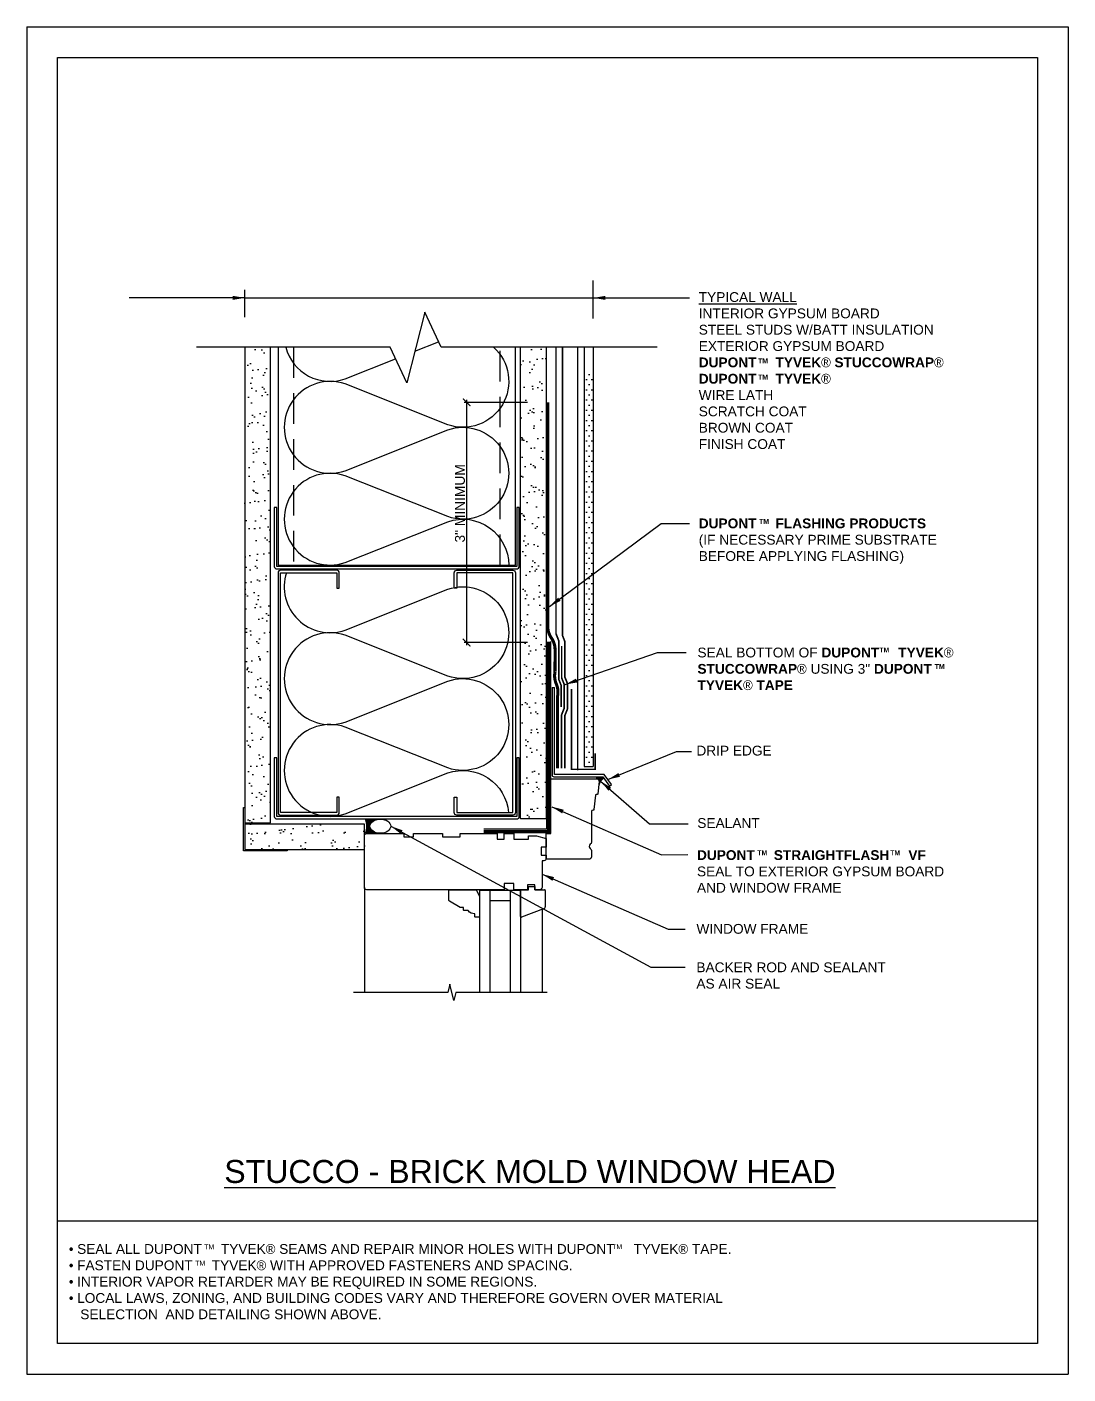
# Model space of a CAD drawing. Extents: x -129 to 26, y 0 to 100.
# Drawn here: x 0 to 25.5, y 0 to 33 of the extents above; entities that cross this region are included whole.
import ezdxf

# ---------------------------------------------------------------- set-up
doc = ezdxf.new("R2010")
doc.units = 0
doc.header["$LTSCALE"] = 1.5
doc.header["$MEASUREMENT"] = 0
doc.linetypes.add('CENTER', pattern=[2, 1.25, -0.25, 0.25, -0.25])
doc.linetypes.add('DASHED', pattern=[0.75, 0.5, -0.25])
doc.layers.get('0').update_dxf_attribs({"linetype": 'CONTINUOUS'})
doc.layers.get('DEFPOINTS').update_dxf_attribs({"linetype": 'CONTINUOUS'})
for name, color, linetype in [('A-ANNO-TXT0', 252, 'CONTINUOUS'), ('A-GYP_BOARD', 252, 'CONTINUOUS'), ('A-METAL_STUD', 252, 'CONTINUOUS'), ('A-SEALANT', 252, 'CONTINUOUS'), ('CLADDING', 252, 'CONTINUOUS'), ('DUPONT_FLASHING', 251, 'CENTER'), ('FLASHING', 124, 'CONTINUOUS'), ('HATCH', 252, 'CONTINUOUS'), ('INSULATION', 40, 'CONTINUOUS'), ('ROOFING', 7, 'CONTINUOUS'), ('STRUCTURE', 252, 'CONTINUOUS'), ('TEXT', 7, 'CONTINUOUS'), ('TYVEK', 160, 'DASHED'), ('TYVEK_TAPE', 130, 'CONTINUOUS'), ('VF', 7, 'CONTINUOUS'), ('W', 7, 'CONTINUOUS')]:
    doc.layers.add(name, color=color, linetype=linetype)
doc.styles.add('DETAILS', font='sanss___.ttf', dxfattribs={"height": 1})
doc.linetypes.add('ZIGZAG', pattern='A,0.0001,-0.2,[131,ltypeshp.shx,S=0.2,R=0,X=-0.2,Y=0],-0.4,[131,ltypeshp.shx,S=0.2,R=180,X=0.2,Y=0],-0.2', length=0.8001)
doc.dimstyles.new('TYVEKDETAILS', dxfattribs={"dimscale": 6, "dimtxt": 1.5, "dimasz": 0.1, "dimexe": 0.75, "dimexo": 0.75, "dimgap": 0.75, "dimtad": 0, "dimtih": 1, "dimtoh": 1, "dimdec": 4, "dimzin": 0, "dimtxsty": 'DETAILS', "dimcen": 0.0625, "dimazin": 3, "dimtfac": 1, "dimtdec": 4, "dimtofl": 0, "dimtmove": 0, "dimatfit": 3, "dimtolj": 1, "dimtzin": 0})
pattern_1 = [(37.5, (41.01207, 1.725), (-0.0157483, 0.481706), [0, -0.38, 0, -0.425, 0, -0.40625]), (7.5, (41.0121, 1.725), (0.442444, 0.705537), [0, -0.205, 0, -0.3425, 0, -0.13125]), (327.5, (40.70457, 1.725), (0.7785355, 0.0014148), [0, -0.125, 0, -0.45, 0, -0.5875]), (317.5, (40.7046, 1.725), (0.751532, 0.219419), [0, -0.0625, 0, -0.295, 0, -0.3375])]

# ---------------------------------------------------------------- blocks, each defined once
blk = doc.blocks.new('_ARCHTICK')
at = {"color": 0, "linetype": 'BYBLOCK', "const_width": 0.15}
blk.add_lwpolyline([(-0.5, -0.5), (0.5, 0.5)], dxfattribs=at)

msp = doc.modelspace()

# ---------------------------------------------------------------- hatches: boundary and pattern name
at = {"layer": 'A-ANNO-TXT0', "linetype": 'CONTINUOUS'}
h = msp.add_hatch(dxfattribs=at)
h.set_pattern_fill('DOTS', color=256, scale=2, style=0)
h.set_pattern_definition([(0, (42.08244, 2.61204), (0.0625, 0.125), [0, -0.125])])
h.paths.add_polyline_path([(13.871, 24.556), (13.65, 24.556), (13.65, 14.884), (13.871, 14.884)])
at = {"layer": 'DUPONT_FLASHING', "linetype": 'CONTINUOUS'}
h = msp.add_hatch(dxfattribs=at)
h.set_pattern_fill('AR-SAND', color=256, scale=0.25, style=0)
h.set_pattern_definition(pattern_1)
h.paths.add_polyline_path([(8.266, 13.183), (8.266, 13.474), (5.339, 13.474), (5.339, 12.849), (6.37, 12.849), (8.266, 12.849)])
h = msp.add_hatch(dxfattribs=at)
h.set_pattern_fill('AR-SAND', color=256, scale=0.25, style=0)
h.set_pattern_definition(pattern_1)
h.paths.add_polyline_path([(8.266, 13.183), (8.266, 13.474), (5.339, 13.474), (5.339, 12.849), (6.37, 12.849), (8.266, 12.849)])
at = {"layer": 'HATCH'}
h = msp.add_hatch(dxfattribs=at)
h.set_pattern_fill('AR-SAND,_O', color=256, scale=0.25)
h.set_pattern_definition([(37.5, (2.96406, 1.5986), (-0.0157483, 0.481706), [0, -0.38, 0, -0.425, 0, -0.40625]), (7.5, (2.96406, 1.5986), (0.442444, 0.705537), [0, -0.205, 0, -0.3425, 0, -0.13125]), (327.5, (2.65656, 1.5986), (0.7785355, 0.001415), [0, -0.125, 0, -0.45, 0, -0.5875]), (317.5, (2.65656, 1.5986), (0.751532, 0.219419), [0, -0.0625, 0, -0.295, 0, -0.3375])])
h.paths.add_polyline_path([(5.964, 25.153), (5.339, 25.153), (5.339, 13.505), (5.964, 13.505)])
h.paths.add_polyline_path([(12.089, 13.599), (12.714, 13.599), (12.714, 25.153), (12.089, 25.153)])
h = msp.add_hatch(color=7, dxfattribs=at)
h.dxf.hatch_style = 1
edge = h.paths.add_edge_path()
edge.add_line((8.271, 13.594), (8.61, 13.594))
edge.add_ellipse((8.61, 13.421), major_axis=(-0.201, 0), ratio=0.862659, start_angle=-90, end_angle=90)
edge.add_line((8.61, 13.248), (8.273, 13.248))
edge.add_arc((7.83, 13.418), 0.475, 338.9882, 381.6991)
at = {"layer": 'HATCH', "linetype": 'CONTINUOUS'}
h = msp.add_hatch(dxfattribs=at)
h.set_pattern_fill('AR-SAND', color=256, scale=0.25, style=0)
h.set_pattern_definition(pattern_1)
h.paths.add_polyline_path([(8.266, 13.183), (8.266, 13.474), (5.339, 13.474), (5.339, 12.849), (6.37, 12.849), (8.266, 12.849)])
at = {"layer": 'TEXT', "linetype": 'CONTINUOUS'}
msp.add_hatch(color=7, dxfattribs=at).paths.add_polyline_path([(14.128, 14.596), (14.106, 14.626), (13.955, 14.626), (13.955, 14.58, -0.442617), (14.014, 14.515), (14.005, 14.428, -0.188717)])

# ---------------------------------------------------------------- linework, layer by layer
at = {"layer": 'A-ANNO-TXT0', "linetype": 'CONTINUOUS'}
for p, q in [((12.862, 16.822), (12.924, 16.822)), ((8.266, 11.923, 0), (8.266, 9.347, 0)), ((12.282, 11.864, 0), (12.282, 11.942, 0)), ((12.282, 11.942, 0), (12.439, 11.942, 0)), ((12.439, 11.942, 0), (12.439, 11.864, 0)), ((11.085, 11.843, 0), (11.085, 9.347, 0)), ((12.085, 11.843, 0), (11.085, 11.843, 0)), ((11.335, 11.843, 0), (11.335, 9.347, 0)), ((11.835, 11.593, 0), (11.335, 11.593, 0)), ((11.835, 11.843, 0), (11.835, 9.347, 0)), ((12.085, 11.213, 0), (12.085, 11.864, 0)), ((12.085, 11.864, 0), (12.282, 11.864, 0)), ((12.085, 11.843, 0), (12.085, 9.347, 0)), ((12.439, 11.864, 0), (12.675, 11.864, 0)), ((12.695, 11.844, 0), (12.695, 11.448, 0)), ((12.656, 11.393, 0), (12.111, 11.194, 0)), ((12.616, 11.378, 0), (12.616, 9.347, 0))]:
    msp.add_line(p, q, dxfattribs=at)
at = {"layer": 'A-ANNO-TXT0', "linetype": 'CONTINUOUS', "elevation": 0}
for points in [[(13.955, 14.58, -0.442617), (14.014, 14.515), (13.985, 14.215, -0.36397), (13.967, 14.197), (13.94, 14.195, 0.36397), (13.922, 14.178), (13.888, 13.829, -0.36397), (13.87, 13.811), (13.845, 13.809, 0.391392), (13.827, 13.79), (13.827, 13.029, -0.267949), (13.798, 12.978, 0.57735), (13.798, 12.875, -0.267949), (13.827, 12.824), (13.827, 12.671, -0.414214), (13.768, 12.612), (12.715, 12.612), (12.715, 13.242), (12.833, 13.242), (12.833, 14.58)], [(11.514, 13.104), (11.691, 13.104), (11.691, 13.242), (11.927, 13.242), (11.927, 13.104), (12.282, 13.104), (12.282, 13.183), (12.478, 13.183), (12.715, 13.123), (12.715, 12.907), (12.597, 12.907), (12.597, 12.71), (12.715, 12.71), (12.715, 12.631, -0.39391), (12.66, 12.572), (12.616, 12.572), (12.616, 11.923, -0.414214), (12.557, 11.864), (12.439, 11.864), (12.439, 11.982), (12.262, 11.982), (12.262, 11.864), (11.927, 11.864), (11.927, 12.021), (11.691, 12.021), (11.691, 11.864), (8.325, 11.864, -0.414214), (8.266, 11.923), (8.266, 13.183, -0.414214), (8.325, 13.242), (9.23, 13.242), (9.23, 13.163), (9.467, 13.163), (9.467, 13.242), (10.175, 13.242), (10.175, 13.163), (10.608, 13.163), (10.608, 13.242), (11.514, 13.242)], [(10.986, 11.194, -0.414214), (10.967, 11.214), (10.967, 11.273, -0.236068), (10.809, 11.352), (10.711, 11.352, -0.414214), (10.691, 11.371), (10.691, 11.431), (10.612, 11.431), (10.347, 11.584, -0.267949), (10.337, 11.601), (10.337, 11.844, -0.414214), (10.356, 11.864), (11.006, 11.864), (11.085, 11.706), (11.085, 11.214, -0.414214), (11.065, 11.194)]]:
    msp.add_lwpolyline(points, format="xyb", close=True, dxfattribs=at)
msp.add_lwpolyline([(12.739, 9.347), (10.506, 9.347), (10.456, 9.147), (10.356, 9.547), (10.306, 9.347), (7.995, 9.347)], dxfattribs=at)
at = {"layer": 'A-ANNO-TXT0', "linetype": 'CONTINUOUS'}
for centre, radius, start, end in [((12.675, 11.844, 0), 0.0197, 0, 90), ((12.636, 11.448, 0), 0.0591, 290, 0), ((12.104, 11.213, 0), 0.0197, 180, 290)]:
    msp.add_arc(centre, radius, start, end, dxfattribs=at)
at = {"layer": 'A-GYP_BOARD'}
for points in [[(5.339, 25.153), (5.339, 13.505), (5.964, 13.505), (5.964, 25.153)], [(12.714, 25.153), (12.714, 13.599), (12.089, 13.599), (12.089, 25.153)]]:
    msp.add_lwpolyline(points, dxfattribs=at)
for points in [[(5.339, 13.88), (5.339, 12.849), (6.37, 12.849), (6.37, 12.817), (5.307, 12.817), (5.307, 13.88)], [(5.339, 13.474), (5.339, 12.849), (8.266, 12.849), (8.266, 13.474)]]:
    msp.add_lwpolyline(points, close=True, dxfattribs=at)
at = {"layer": 'A-METAL_STUD'}
for p, q in [((12.903, 14.626), (14.106, 14.626)), ((14.138, 14.688), (12.924, 14.688)), ((14.106, 14.626), (14.269, 14.405)), ((14.321, 14.44), (14.138, 14.688)), ((14.269, 14.405), (14.321, 14.44))]:
    msp.add_line(p, q, dxfattribs=at)
for points in [[(6.151, 25.153), (6.151, 19.817), (11.964, 19.817), (11.964, 25.153)], [(12.924, 14.688), (12.924, 16.822)]]:
    msp.add_lwpolyline(points, dxfattribs=at)
at = {"layer": 'A-METAL_STUD', "linetype": 'DASHED'}
msp.add_lwpolyline([(6.526, 25.153), (6.526, 19.817), (11.589, 19.817), (11.589, 25.153)], dxfattribs=at)
at = {"layer": 'A-METAL_STUD'}
for points in [[(11.995, 21.224), (11.995, 19.786), (6.12, 19.786), (6.12, 21.224), (6.057, 21.224), (6.057, 19.786, 0.414214), (6.12, 19.724), (11.995, 19.724, 0.414214), (12.057, 19.786), (12.057, 21.224)], [(7.589, 19.255), (7.651, 19.255), (7.651, 19.63, 0.414214), (7.589, 19.692), (6.214, 19.692, 0.414214), (6.151, 19.63), (6.151, 13.755, 0.414214), (6.214, 13.692), (7.589, 13.692, 0.414214), (7.651, 13.755), (7.651, 14.13), (7.589, 14.13), (7.589, 13.755), (6.214, 13.755), (6.214, 19.63), (7.589, 19.63)], [(10.526, 19.255), (10.464, 19.255), (10.464, 19.63, -0.414214), (10.526, 19.692), (11.901, 19.692, -0.414214), (11.964, 19.63), (11.964, 13.755, -0.414214), (11.901, 13.692), (10.526, 13.692, -0.414214), (10.464, 13.755), (10.464, 14.13), (10.526, 14.13), (10.526, 13.755), (11.901, 13.755), (11.901, 19.63), (10.526, 19.63)], [(11.995, 15.099), (11.995, 13.661), (6.12, 13.661), (6.12, 15.099), (6.057, 15.099), (6.057, 13.661, 0.414214), (6.12, 13.599), (11.995, 13.599, 0.414214), (12.057, 13.661), (12.057, 15.099)]]:
    msp.add_lwpolyline(points, format="xyb", close=True, dxfattribs=at)
msp.add_lwpolyline([(12.862, 16.822), (12.862, 14.684, 0.315993), (12.903, 14.626, 0.315993)], format="xyb", dxfattribs=at)
at = {"layer": 'A-SEALANT'}
msp.add_arc((14.281, 14.356, 0), 0.285, 122.5056, 165.2535, dxfattribs=at)
at = {"layer": 'CLADDING', "linetype": 'ZIGZAG', "ltscale": 0.2}
msp.add_line((13.486, 25.153, 0), (13.486, 14.791, 0), dxfattribs=at)
at = {"layer": 'CLADDING'}
for p, q in [((13.65, 25.153, 0), (13.65, 14.884, 0)), ((13.871, 25.153, 0), (13.871, 14.884, 0)), ((13.65, 14.884, 0), (13.871, 14.884, 0))]:
    msp.add_line(p, q, dxfattribs=at)
at = {"layer": 'DEFPOINTS'}
for p, q in [((0, 33), (0, 0)), ((0, 33), (25.5, 33)), ((25.5, 33), (25.5, 0)), ((0, 0), (25.5, 0))]:
    msp.add_line(p, q, dxfattribs=at)
at = {"layer": 'DUPONT_FLASHING', "linetype": 'CONTINUOUS', "const_width": 0.075}
for points in [[(12.756, 23.804), (12.756, 18.317, 0.152741), (12.845, 18.032, -0.152741), (12.935, 17.747)], [(12.934, 17.203), (12.934, 17.203, 0.152741), (12.965, 16.906, -0.152741), (12.996, 16.609)]]:
    msp.add_lwpolyline(points, format="xyb", dxfattribs=at)
for points in [[(12.934, 17.203), (12.935, 17.747)], [(12.996, 16.609), (12.995, 14.839)]]:
    msp.add_lwpolyline(points, dxfattribs=at)
at = {"layer": 'FLASHING', "color": 252, "const_width": 0.04, "elevation": 0}
for points in [[(13.915, 14.814), (13.335, 14.814), (13.335, 16.779), (13.335, 16.779)], [(13.915, 15.202), (13.915, 15.202), (13.915, 15.202), (13.915, 14.794)]]:
    msp.add_lwpolyline(points, dxfattribs=at)
at = {"layer": 'INSULATION'}
for points in [[(11.429, 25.153, -0.817604), (10.308, 23.254), (7.794, 24.255, 1.40437), (7.794, 22.129), (10.308, 23.13, -1.40437), (10.308, 21.004), (7.794, 22.005, 1.40437), (7.794, 19.879), (10.308, 20.88, -0.51555), (11.801, 19.817)], [(6.339, 25.153, 0.435847), (7.794, 24.379), (9.03, 24.871)], [(6.355, 19.63, 0.618126), (7.794, 18.223), (10.308, 19.224, -1.40437), (10.308, 17.098), (7.794, 18.099, 1.40437), (7.794, 15.973), (10.308, 16.974, -1.40437), (10.308, 14.848), (7.794, 15.849, 1.40437), (7.794, 13.723), (10.308, 14.724, -0.489426), (11.797, 13.755)]]:
    msp.add_lwpolyline(points, format="xyb", dxfattribs=at)
msp.add_lwpolyline([(9.503, 25.06), (10.079, 25.289)], dxfattribs=at)
at = {"layer": 'ROOFING', "elevation": 0}
for points in [[(12.832, 14.422), (12.832, 17.944)], [(12.727, 15.219), (12.727, 13.345), (11.19, 13.345)]]:
    msp.add_lwpolyline(points, dxfattribs=at)
at = {"layer": 'STRUCTURE'}
msp.add_lwpolyline([(15.438, 25.153), (10.142, 25.153), (9.746, 26.01), (9.303, 24.279), (8.9, 25.153), (4.153, 25.153)], dxfattribs=at)
at = {"layer": 'TEXT', "linetype": 'CONTINUOUS'}
for p, q in [((13.87, 26.133), (13.87, 26.788)), ((13.955, 14.58, 0), (13.955, 14.626))]:
    msp.add_line(p, q, dxfattribs=at)
at = {"layer": 'TEXT'}
for p, q in [((5.339, 25.892), (5.339, 26.562)), ((13.87, 25.855, 0), (13.87, 26.589, 0)), ((5.339, 26.363, 0), (13.87, 26.363)), ((12.261, 23.804, 0), (10.708, 23.804, 0)), ((10.77, 23.867, 0), (10.77, 17.856, 0)), ((12.261, 17.919, 0), (10.708, 17.919, 0)), ((15.279, 9.965, 0), (16.123, 9.965, 0))]:
    msp.add_line(p, q, dxfattribs=at)
at = {"layer": 'TEXT', "linetype": 'CONTINUOUS'}
msp.add_ellipse((8.656, 13.421, 0), major_axis=(0.254, 0), ratio=0.681632, dxfattribs=at)
at = {"layer": 'TYVEK', "color": 23, "const_width": 0.04, "elevation": 0}
msp.add_lwpolyline([(13.086, 16.339), (13.086, 16.867), (13.025, 17.019), (13.025, 17.967), (12.958, 18.136), (12.958, 25.153)], dxfattribs=at)
at = {"layer": 'TYVEK', "const_width": 0.04, "elevation": 0}
msp.add_lwpolyline([(13.178, 14.839), (13.178, 16.139), (13.242, 16.3), (13.242, 16.906), (13.178, 17.067), (13.178, 17.937), (13.118, 18.089), (13.118, 25.153)], dxfattribs=at)
at = {"layer": 'TYVEK_TAPE', "const_width": 0.04, "elevation": 0}
for points in [[(13.097, 17.053), (13.097, 17.839)], [(13.091, 14.839), (13.091, 16.139), (13.155, 16.3), (13.155, 16.906), (13.097, 17.053)]]:
    msp.add_lwpolyline(points, dxfattribs=at)
at = {"layer": 'VF', "color": 253, "const_width": 0.08, "elevation": 0}
msp.add_lwpolyline([(12.781, 17.944), (12.781, 13.287), (11.19, 13.288)], dxfattribs=at)
at = {"layer": 'W', "color": 7}
msp.add_line((0.75, 3.75), (24.75, 3.75), dxfattribs=at)
at = {"layer": 'W'}
msp.add_lwpolyline([(0.75, 32.25), (24.75, 32.25), (24.75, 0.75), (0.75, 0.75)], close=True, dxfattribs=at)

# ---------------------------------------------------------------- block references
at = {"layer": 'TEXT', "xscale": 0.1875, "yscale": 0.1875, "zscale": 0.1875}
for p, rotation in [((10.77, 23.804, 0), 90), ((10.77, 17.919, 0), 270)]:
    msp.add_blockref('_ARCHTICK', p, dxfattribs=dict(at, rotation=rotation))

# ---------------------------------------------------------------- texts
at = {"layer": 'TEXT', "style": 'DETAILS'}
for s, insert, char_height, width, attachment_point in [('{\\fArial|b0|i0|c0|p34;\\LTYPICAL WALL\\P}INTERIOR GYPSUM BOARD\\PSTEEL STUDS W/BATT INSULATION\\PEXTERIOR GYPSUM BOARD\\P{\\fSansSerif|b1|i0|c2|p2;DUPONT     TYVEK\\fSymbol|b0|i0|c2|p18;â \\fSansSerif|b1|i0|c2|p2;STUCCOWRAP\\fSymbol|b0|i0|c2|p18;â}\\P{\\fSansSerif|b1|i0|c2|p2;DUPONT     TYVEK\\fSymbol|b0|i0|c2|p18;â }\\PWIRE LATH\\PSCRATCH COAT\\PBROWN COAT\\PFINISH COAT', (16.454, 26.503, 0), 0.24, 8.65986, 1), ('{\\fArial|b1|i0|c0|p34;DUPONT     FLASHING PRODUCTS\\fSymbol|b0|i0|c2|p18; \\fSansSerif|b1|i0|c2|p2;\\P}(IF NECESSARY PRIME SUBSTRATE BEFORE APPLYING FLASHING)', (16.454, 20.959, 0), 0.24, 6.23997, 1), ('SEAL BOTTOM OF {\\fSansSerif|b1|i0|c2|p2;DUPONT     TYVEK\\fSymbol|b0|i0|c2|p18;â\\fSansSerif|b1|i0|c2|p2;\\PSTUCCOWRAP\\fSymbol|b0|i0|c2|p18;â} USING 3"{\\fSansSerif|b1|i0|c2|p2; DUPONT     TYVEK\\fSymbol|b0|i0|c2|p18;â \\fSansSerif|b1|i0|c2|p2;TAPE}', (16.423, 17.274, 0), 0.24, 7.03231, 4), ('DRIP EDGE', (16.397, 15.392, 0), 0.24, 6.96035, 1), ('SEALANT', (16.419, 13.618, 0), 0.24, 6.96035, 1), ('{\\fSansSerif|b1|i0|c2|p2;DUPONT     STRAIGHTFLASH     VF\\P}SEAL TO EXTERIOR GYPSUM BOARD\\PAND WINDOW FRAME', (16.411, 12.833, 0), 0.24, 8.65986, 1), ('WINDOW FRAME', (16.399, 11.026, 0), 0.24, 8.65986, 1), ('BACKER ROD AND SEALANT AS AIR SEAL', (16.397, 10.084, 0), 0.23998, 5.03119, 1), ('{\\LSTUCCO - BRICK MOLD WINDOW HEAD}', (4.833, 5.244), 0.5625, 17.3249, 1), ('{\\fSymbol|b0|i0|c2|p18;· }SEAL ALL DUPONT     TYVEK{\\fSymbol|b0|i0|c2|p18;â} SEAMS AND REPAIR MINOR HOLES WITH DUPONT     TYVEK{\\fSymbol|b0|i0|c2|p18;â} TAPE.\\P{\\fSymbol|b0|i0|c2|p18;· }FASTEN DUPONT     TYVEK{\\fSymbol|b0|i0|c2|p18;â} WITH APPROVED FASTENERS AND SPACING.\\P{\\fSymbol|b0|i0|c2|p18;· }INTERIOR VAPOR RETARDER MAY BE REQUIRED IN SOME REGIONS.\\P{\\fSymbol|b0|i0|c2|p18;· }LOCAL LAWS, ZONING, AND BUILDING CODES VARY AND THEREFORE GOVERN OVER MATERIAL\\P   SELECTION  AND DETAILING SHOWN ABOVE.', (1.027, 3.184), 0.24, 17.71484, 1), ('TM', (4.345, 3.176), 0.12, 8.31, 1), ('TM', (14.335, 3.18), 0.12, 8.31, 1), ('TM', (4.124, 2.774), 0.12, 8.31, 1)]:
    msp.add_mtext(s, dxfattribs=dict(at, insert=insert, char_height=char_height, width=width, attachment_point=attachment_point))
at = {"layer": 'TEXT', "char_height": 0.12, "attachment_point": 4, "style": 'DETAILS'}
for insert in [(17.909, 24.82, 0), (17.909, 24.423, 0), (17.934, 20.887, 0), (20.879, 17.738, 0), (22.235, 17.332, 0), (17.89, 12.769, 0), (21.145, 12.769, 0)]:
    msp.add_mtext('{\\fSansSerif|b1|i0|c2|p2;TM}', dxfattribs=dict(at, insert=insert))
at = {"layer": 'TEXT', "insert": (10.484, 20.369, 0), "char_height": 0.24168, "width": 8.7204, "attachment_point": 1, "rotation": 90, "style": 'DETAILS'}
msp.add_mtext('\\A1;3" MINIMUM', dxfattribs=at)

# ---------------------------------------------------------------- leaders
at = {"layer": 'TEXT'}
for points in [[(5.339, 26.363, 0), (2.507, 26.363, 0)], [(13.87, 26.363), (16.227, 26.363)], [(12.799, 18.802, 0), (15.536, 20.833, 0), (16.227, 20.833, 0)], [(13.181, 16.891), (15.444, 17.677), (16.149, 17.677)], [(14.229, 14.564, 0), (15.913, 15.254, 0), (16.275, 15.254, 0)], [(14.051, 14.524, 0), (15.245, 13.479, 0), (16.192, 13.479, 0)], [(12.854, 13.899, 0), (15.543, 12.722, 0), (16.187, 12.725, 0)], [(8.913, 13.421, 0), (15.279, 9.965, 0)], [(12.616, 12.248, 0), (15.709, 10.897, 0), (16.123, 10.897, 0)]]:
    msp.add_leader(points, dimstyle='TYVEKDETAILS', override={"dimscale": 3, "dimfxl": 3}, dxfattribs=at)

doc.saveas('drawing.dxf')
